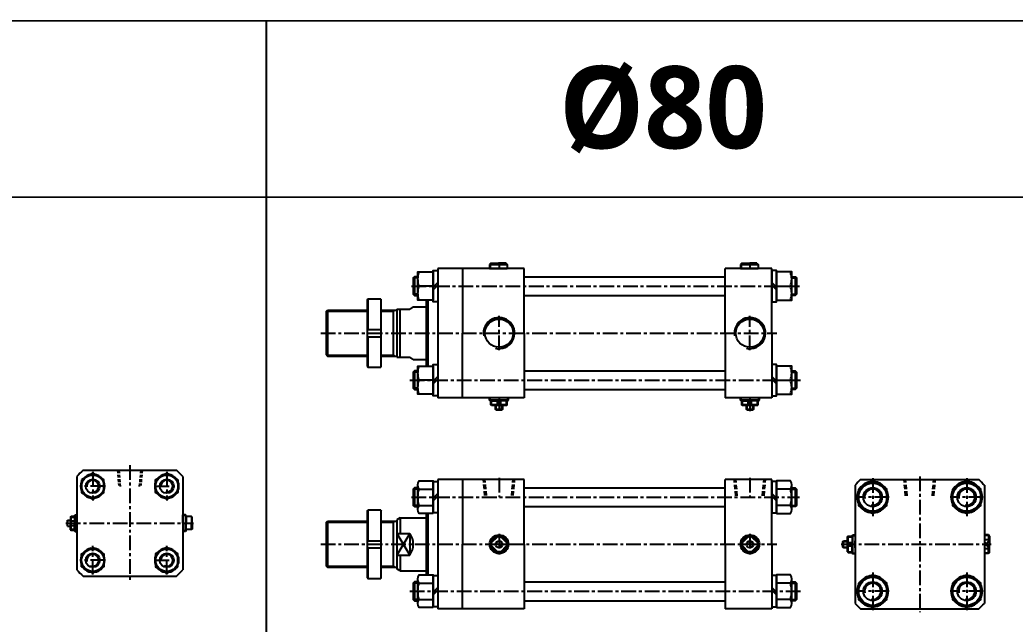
# Model space of a CAD drawing. Extents: x -819 to 29893, y -8942 to 9886.
# Drawn here: x 1827 to 2674, y 2297 to 2811 of the extents above; entities that cross this region are included whole.
import ezdxf

# ---------------------------------------------------------------- set-up
doc = ezdxf.new("R2010")
doc.units = 0
doc.header["$LTSCALE"] = 10
doc.header["$MEASUREMENT"] = 0
doc.linetypes.add('CENTER', pattern=[2, 1.25, -0.25, 0.25, -0.25])
doc.linetypes.add('HIDDEN', pattern=[0.375, 0.25, -0.125])
doc.layers.get('0').update_dxf_attribs({"linetype": 'CONTINUOUS'})
doc.layers.add('ML', color=7, linetype='CONTINUOUS')
doc.styles.add('문자', font='romans.shx')

msp = doc.modelspace()

# ---------------------------------------------------------------- linework, layer by layer
at = {"layer": 'ML'}
for p, q in [((2227.9, 2604.1), (2226.9, 2603.1)), ((2226.9, 2603.1), (2226.9, 2599.6)), ((2226.9, 2603.1), (2241.9, 2603.1)), ((2227.9, 2604.1), (2234.9, 2604.1)), ((2240.9, 2604.1), (2234.9, 2604.1)), ((2240.9, 2604.1), (2241.9, 2603.1)), ((2241.9, 2603.1), (2241.9, 2599.6)), ((2441.4, 2604.1), (2440.4, 2603.1)), ((2440.4, 2603.1), (2440.4, 2599.6)), ((2440.4, 2603.1), (2455.4, 2603.1)), ((2441.4, 2604.1), (2448.4, 2604.1)), ((2454.4, 2604.1), (2448.4, 2604.1)), ((2454.4, 2604.1), (2455.4, 2603.1)), ((2455.4, 2603.1), (2455.4, 2599.6)), ((2162.98, 2592.6), (2162.98, 2576.6)), ((2182.9, 2599.6), (2182.9, 2489.6)), ((2203.9, 2599.6), (2182.9, 2599.6)), ((2226.9, 2599.6), (2241.9, 2599.6)), ((2440.4, 2599.6), (2455.4, 2599.6)), ((2486.82, 2592.6), (2486.82, 2576.6)), ((2178.9, 2584.6), (2166.97, 2584.6)), ((2178.9, 2583.73), (2182.9, 2587.73)), ((2178.9, 2581.47), (2182.9, 2585.47)), ((2470.9, 2583.73), (2466.9, 2587.73)), ((2470.9, 2581.47), (2466.9, 2585.47)), ((2470.9, 2584.6), (2482.83, 2584.6)), ((2122.74, 2573.1), (2123.24, 2573.6)), ((2122.74, 2573.1), (2122.74, 2516.1)), ((2123.24, 2573.6), (2123.24, 2547.6)), ((2134.24, 2573.6), (2123.24, 2573.6)), ((2134.24, 2573.6), (2134.24, 2547.6)), ((2134.24, 2573.6), (2134.74, 2573.1)), ((2134.74, 2516.1), (2134.74, 2573.1)), ((2161.9, 2567.1), (2158.9, 2565.1)), ((2172.9, 2572.6), (2172.9, 2516.6)), ((2174.4, 2572.6), (2174.4, 2516.6)), ((2087.9, 2563.1), (2088.9, 2564.1)), ((2087.9, 2563.1), (2087.9, 2526.1)), ((2088.9, 2564.1), (2088.9, 2525.1)), ((2144.9, 2564.1), (2144.9, 2525.1)), ((2147.9, 2565.1), (2147.9, 2524.1)), ((2150.9, 2524.1), (2150.9, 2565.1)), ((2122.74, 2547.6), (2134.74, 2547.6)), ((2122.74, 2541.6), (2134.74, 2541.6)), ((2123.24, 2541.6), (2123.24, 2515.6)), ((2134.24, 2541.6), (2134.24, 2515.6)), ((2087.9, 2526.1), (2088.9, 2525.1)), ((2161.9, 2522.1), (2158.9, 2524.1)), ((2122.74, 2516.1), (2123.24, 2515.6)), ((2123.24, 2515.6), (2134.24, 2515.6)), ((2134.24, 2515.6), (2134.74, 2516.1)), ((2162.98, 2512.6), (2162.98, 2496.6)), ((2178.9, 2503.73), (2182.9, 2507.73)), ((2470.9, 2503.73), (2466.9, 2507.73)), ((2486.82, 2512.6), (2486.82, 2496.6)), ((2178.9, 2504.6), (2166.97, 2504.6)), ((2178.9, 2501.47), (2182.9, 2505.47)), ((2470.9, 2501.47), (2466.9, 2505.47)), ((2470.9, 2504.6), (2482.83, 2504.6)), ((2203.9, 2489.6), (2182.9, 2489.6)), ((2226.9, 2487.6), (2226.9, 2489.6)), ((2227.4, 2487.1), (2226.9, 2487.6)), ((2242.9, 2487.6), (2226.9, 2487.6)), ((2227.4, 2487.1), (2234.9, 2487.1)), ((2227.9, 2483.6), (2227.9, 2487.1)), ((2228.4, 2483.1), (2227.9, 2483.6)), ((2241.9, 2483.6), (2227.9, 2483.6)), ((2234.9, 2483.1), (2228.4, 2483.1)), ((2228.56, 2483.6), (2228.56, 2487.1)), ((2237.9, 2489.6), (2231.9, 2489.6)), ((2231.9, 2479.64), (2231.9, 2483.1)), ((2233.46, 2483.6), (2233.46, 2487.1)), ((2242.4, 2487.1), (2234.9, 2487.1)), ((2241.4, 2483.1), (2234.9, 2483.1)), ((2236.34, 2483.6), (2236.34, 2487.1)), ((2237.9, 2483.1), (2237.9, 2479.64)), ((2241.24, 2483.6), (2241.24, 2487.1)), ((2241.4, 2483.1), (2241.9, 2483.6)), ((2241.9, 2483.6), (2241.9, 2487.1)), ((2242.4, 2487.1), (2242.9, 2487.6)), ((2242.9, 2487.6), (2242.9, 2489.6)), ((2440.4, 2487.6), (2440.4, 2489.6)), ((2440.9, 2487.1), (2440.4, 2487.6)), ((2456.4, 2487.6), (2440.4, 2487.6)), ((2440.9, 2487.1), (2448.4, 2487.1)), ((2441.4, 2483.6), (2441.4, 2487.1)), ((2441.9, 2483.1), (2441.4, 2483.6)), ((2455.4, 2483.6), (2441.4, 2483.6)), ((2448.4, 2483.1), (2441.9, 2483.1)), ((2442.06, 2483.6), (2442.06, 2487.1)), ((2451.4, 2489.6), (2445.4, 2489.6)), ((2445.4, 2479.64), (2445.4, 2483.1)), ((2446.96, 2483.6), (2446.96, 2487.1)), ((2455.9, 2487.1), (2448.4, 2487.1)), ((2454.9, 2483.1), (2448.4, 2483.1)), ((2449.84, 2483.6), (2449.84, 2487.1)), ((2451.4, 2483.1), (2451.4, 2479.64)), ((2454.74, 2483.6), (2454.74, 2487.1)), ((2454.9, 2483.1), (2455.4, 2483.6)), ((2455.4, 2483.6), (2455.4, 2487.1)), ((2455.9, 2487.1), (2456.4, 2487.6)), ((2456.4, 2487.6), (2456.4, 2489.6)), ((2237.9, 2479.64), (2231.9, 2479.64)), ((2232.44, 2479.1), (2231.9, 2479.64)), ((2237.36, 2479.1), (2232.44, 2479.1)), ((2237.9, 2479.64), (2237.36, 2479.1)), ((2451.4, 2479.64), (2445.4, 2479.64)), ((2445.94, 2479.1), (2445.4, 2479.64)), ((2450.86, 2479.1), (2445.94, 2479.1)), ((2451.4, 2479.64), (2450.86, 2479.1)), ((1875.7, 2422.67), (1875.7, 2343.3)), ((1881.01, 2427.98), (1960.38, 2427.98)), ((1965.7, 2422.67), (1965.7, 2343.3)), ((2165.9, 2394.71), (2165.9, 2415.49)), ((2203.9, 2420.1), (2182.9, 2420.1)), ((2182.9, 2420.1), (2182.9, 2310.1)), ((2483.9, 2394.71), (2483.9, 2415.49)), ((2537.85, 2415.35), (2537.85, 2314.85)), ((2542.6, 2420.1), (2643.1, 2420.1)), ((2647.85, 2415.35), (2647.85, 2314.85)), ((2162.98, 2413.1), (2162.98, 2397.1)), ((2166.97, 2412.03), (2178.9, 2412.03)), ((2178.9, 2404.23), (2182.9, 2408.23)), ((2178.9, 2401.97), (2182.9, 2405.97)), ((2470.9, 2404.23), (2466.9, 2408.23)), ((2470.9, 2401.97), (2466.9, 2405.97)), ((2482.83, 2412.03), (2470.9, 2412.03)), ((2486.82, 2413.1), (2486.82, 2397.1)), ((2166.97, 2398.17), (2178.9, 2398.17)), ((2482.83, 2398.17), (2470.9, 2398.17)), ((1870.2, 2388.48), (1870.7, 2388.98)), ((1870.2, 2388.48), (1870.2, 2382.98)), ((1870.7, 2388.98), (1873.7, 2388.98)), ((1870.7, 2376.98), (1870.7, 2388.98)), ((1870.7, 2388.14), (1873.7, 2388.14)), ((1873.7, 2389.48), (1874.2, 2389.98)), ((1873.7, 2389.48), (1873.7, 2382.98)), ((1874.2, 2389.98), (1875.7, 2389.98)), ((1874.2, 2375.98), (1874.2, 2389.98)), ((1875.7, 2376.98), (1875.7, 2388.98)), ((1875.7, 2376.98), (1875.7, 2388.98)), ((1968.2, 2390.06), (1965.7, 2390.06)), ((1965.7, 2383.06), (1965.7, 2390.06)), ((1965.7, 2388.48), (1965.7, 2377.48)), ((1968.7, 2389.56), (1968.2, 2390.06)), ((1968.2, 2390.06), (1968.2, 2383.06)), ((1968.7, 2389.56), (1968.7, 2383.06)), ((1973.2, 2388.56), (1968.7, 2388.56)), ((1973.7, 2388.06), (1973.2, 2388.56)), ((1973.2, 2388.56), (1973.2, 2383.06)), ((1973.7, 2383.06), (1973.7, 2388.06)), ((2122.74, 2393.6), (2123.24, 2394.1)), ((2122.74, 2393.6), (2122.74, 2336.6)), ((2134.24, 2394.1), (2123.24, 2394.1)), ((2123.24, 2394.1), (2123.24, 2368.1)), ((2134.24, 2394.1), (2134.74, 2393.6)), ((2134.24, 2394.1), (2134.24, 2368.1)), ((2134.74, 2336.6), (2134.74, 2393.6)), ((2172.9, 2391.24), (2172.9, 2338.96)), ((2174.4, 2391.24), (2174.4, 2338.96)), ((1867.7, 2385.36), (1867.82, 2385.48)), ((1867.7, 2380.61), (1867.7, 2385.36)), ((1867.7, 2380.61), (1867.82, 2380.48)), ((1867.82, 2385.48), (1870.2, 2385.48)), ((1867.82, 2380.48), (1867.82, 2385.48)), ((1867.82, 2380.48), (1870.2, 2380.48)), ((1870.2, 2377.48), (1870.2, 2382.98)), ((1870.7, 2384.9), (1873.7, 2384.9)), ((1870.7, 2381.07), (1873.7, 2381.07)), ((1873.7, 2376.48), (1873.7, 2382.98)), ((1875.7, 2380.48), (1875.7, 2385.48)), ((1875.7, 2380.48), (1875.7, 2385.48)), ((1965.7, 2383.06), (1965.7, 2376.06)), ((1968.2, 2376.06), (1968.2, 2383.06)), ((1968.7, 2376.56), (1968.7, 2383.06)), ((1973.2, 2377.56), (1973.2, 2383.06)), ((1973.7, 2383.06), (1973.7, 2378.06)), ((2087.9, 2383.6), (2088.9, 2384.6)), ((2087.9, 2383.6), (2087.9, 2346.6)), ((2088.9, 2384.6), (2088.9, 2345.6)), ((2144.9, 2384.6), (2144.9, 2345.6)), ((2150.9, 2387.6), (2147.9, 2385.87)), ((2147.9, 2385.87), (2147.9, 2344.33)), ((2150.9, 2387.6), (2150.9, 2374.37)), ((1870.2, 2377.48), (1870.7, 2376.98)), ((1870.7, 2377.83), (1873.7, 2377.83)), ((1870.7, 2376.98), (1873.7, 2376.98)), ((1873.7, 2376.48), (1874.2, 2375.98)), ((1874.2, 2375.98), (1875.7, 2375.98)), ((1968.2, 2376.06), (1965.7, 2376.06)), ((1968.7, 2376.56), (1968.2, 2376.06)), ((1973.2, 2377.56), (1968.7, 2377.56)), ((1973.7, 2378.06), (1973.2, 2377.56)), ((2147.9, 2374.37), (2158.9, 2374.37)), ((2158.9, 2374.37), (2158.9, 2355.83)), ((2228.56, 2366.54), (2233.46, 2371.44)), ((2236.34, 2371.44), (2241.24, 2366.54)), ((2442.06, 2366.54), (2446.96, 2371.44)), ((2449.84, 2371.44), (2454.74, 2366.54)), ((2531.35, 2371.6), (2531.85, 2372.1)), ((2531.35, 2365.1), (2531.35, 2371.6)), ((2531.85, 2372.1), (2535.35, 2372.1)), ((2531.85, 2358.1), (2531.85, 2372.1)), ((2531.85, 2371.44), (2535.35, 2371.44)), ((2535.35, 2372.6), (2535.85, 2373.1)), ((2535.35, 2372.6), (2535.35, 2365.1)), ((2535.85, 2373.1), (2537.85, 2373.1)), ((2535.85, 2357.1), (2535.85, 2373.1)), ((2651.35, 2373.1), (2647.85, 2373.1)), ((2647.85, 2373.1), (2647.85, 2357.1)), ((2652.35, 2372.1), (2651.35, 2373.1)), ((2651.35, 2373.1), (2651.35, 2368.97)), ((2652.35, 2372.1), (2652.35, 2365.1)), ((2122.74, 2368.1), (2134.74, 2368.1)), ((2228.56, 2363.66), (2233.46, 2358.76)), ((2236.34, 2358.76), (2241.24, 2363.66)), ((2442.06, 2363.66), (2446.96, 2358.76)), ((2449.84, 2358.76), (2454.74, 2363.66)), ((2527.35, 2367.56), (2527.89, 2368.1)), ((2527.35, 2362.64), (2527.35, 2367.56)), ((2527.89, 2362.1), (2527.35, 2362.64)), ((2527.89, 2362.1), (2527.89, 2368.1)), ((2527.89, 2368.1), (2531.35, 2368.1)), ((2531.35, 2358.6), (2531.35, 2365.1)), ((2531.85, 2366.54), (2535.35, 2366.54)), ((2531.85, 2363.66), (2535.35, 2363.66)), ((2535.35, 2357.6), (2535.35, 2365.1)), ((2537.85, 2362.1), (2537.85, 2368.1)), ((2652.35, 2368.97), (2647.85, 2368.97)), ((2652.35, 2358.1), (2652.35, 2365.1)), ((2122.74, 2362.1), (2134.74, 2362.1)), ((2123.24, 2362.1), (2123.24, 2336.1)), ((2134.24, 2362.1), (2134.24, 2336.1)), ((2147.9, 2355.83), (2158.9, 2355.83)), ((2150.9, 2355.83), (2150.9, 2342.6)), ((2531.35, 2362.1), (2527.89, 2362.1)), ((2531.35, 2358.6), (2531.85, 2358.1)), ((2531.85, 2358.76), (2535.35, 2358.76)), ((2531.85, 2358.1), (2535.35, 2358.1)), ((2535.35, 2357.6), (2535.85, 2357.1)), ((2535.85, 2357.1), (2537.85, 2357.1)), ((2652.35, 2361.23), (2647.85, 2361.23)), ((2651.35, 2357.1), (2647.85, 2357.1)), ((2651.35, 2357.1), (2651.35, 2361.23)), ((2652.35, 2358.1), (2651.35, 2357.1)), ((2087.9, 2346.6), (2088.9, 2345.6)), ((1881.01, 2337.98), (1960.38, 2337.98)), ((2150.9, 2342.6), (2147.9, 2344.33)), ((2122.74, 2336.6), (2123.24, 2336.1)), ((2123.24, 2336.1), (2134.24, 2336.1)), ((2134.24, 2336.1), (2134.74, 2336.6)), ((2162.98, 2333.1), (2162.98, 2317.1)), ((2165.9, 2314.71), (2165.9, 2335.49)), ((2166.97, 2332.03), (2178.9, 2332.03)), ((2482.83, 2332.03), (2470.9, 2332.03)), ((2483.9, 2314.71), (2483.9, 2335.49)), ((2486.82, 2333.1), (2486.82, 2317.1)), ((2178.9, 2324.23), (2182.9, 2328.23)), ((2178.9, 2321.97), (2182.9, 2325.97)), ((2470.9, 2324.23), (2466.9, 2328.23)), ((2470.9, 2321.97), (2466.9, 2325.97)), ((2166.97, 2318.17), (2178.9, 2318.17)), ((2482.83, 2318.17), (2470.9, 2318.17)), ((2203.9, 2310.1), (2182.9, 2310.1)), ((2542.6, 2310.1), (2643.1, 2310.1))]:
    msp.add_line(p, q, dxfattribs=at)
at = {"layer": 'ML', "color": 2}
for p, q in [((2227.4, 2603.6), (2227.4, 2599.6)), ((2440.9, 2603.6), (2440.9, 2599.6)), ((2165.9, 2591.52), (2161.9, 2591.52)), ((2483.9, 2591.52), (2487.9, 2591.52)), ((2165.9, 2577.69), (2161.9, 2577.69)), ((2483.9, 2577.69), (2487.9, 2577.69)), ((2144.9, 2563.35), (2146.2, 2564.1)), ((2144.9, 2525.85), (2146.2, 2525.1)), ((2165.9, 2511.52), (2161.9, 2511.52)), ((2483.9, 2511.52), (2487.9, 2511.52)), ((2165.9, 2497.69), (2161.9, 2497.69)), ((2483.9, 2497.69), (2487.9, 2497.69)), ((2227.4, 2487.1), (2227.4, 2489.6)), ((2232.44, 2479.1), (2232.44, 2483.1)), ((2237.36, 2479.1), (2237.36, 2483.1)), ((2242.4, 2487.1), (2242.4, 2489.6)), ((2440.9, 2487.1), (2440.9, 2489.6)), ((2445.94, 2479.1), (2445.94, 2483.1)), ((2450.86, 2479.1), (2450.86, 2483.1)), ((2455.9, 2487.1), (2455.9, 2489.6)), ((2165.9, 2412.02), (2161.9, 2412.02)), ((2483.9, 2412.02), (2487.9, 2412.02)), ((2165.9, 2398.18), (2161.9, 2398.18)), ((2483.9, 2398.18), (2487.9, 2398.18)), ((1873.7, 2389.48), (1875.7, 2389.48)), ((1968.7, 2389.56), (1965.7, 2389.56)), ((1867.7, 2385.36), (1870.2, 2385.36)), ((1867.7, 2380.61), (1870.2, 2380.61)), ((2144.9, 2383.85), (2146.2, 2384.6)), ((1873.7, 2376.48), (1875.7, 2376.48)), ((1968.7, 2376.56), (1965.7, 2376.56)), ((2158.9, 2374.37), (2147.9, 2355.83)), ((2147.9, 2374.37), (2158.9, 2355.83)), ((2535.35, 2372.6), (2537.85, 2372.6)), ((2651.85, 2372.6), (2647.85, 2372.6)), ((2527.35, 2367.56), (2531.35, 2367.56)), ((2527.35, 2362.64), (2531.35, 2362.64)), ((2649.35, 2365.1), (2647.85, 2367.04)), ((2649.35, 2365.1), (2647.85, 2363.16)), ((2649.35, 2365.1), (2652.35, 2368.97)), ((2649.35, 2365.1), (2652.35, 2361.23)), ((2535.35, 2357.6), (2537.85, 2357.6)), ((2651.85, 2357.6), (2647.85, 2357.6)), ((2144.9, 2346.35), (2146.2, 2345.6)), ((2165.9, 2332.02), (2161.9, 2332.02)), ((2483.9, 2332.02), (2487.9, 2332.02)), ((2165.9, 2318.18), (2161.9, 2318.18)), ((2483.9, 2318.18), (2487.9, 2318.18))]:
    msp.add_line(p, q, dxfattribs=at)
at = {"layer": 'ML', "color": 1, "linetype": 'CENTER'}
for p, q in [((2234.9, 2604.83), (2234.9, 2598.85)), ((2448.4, 2604.72), (2448.4, 2598.85)), ((2160.39, 2584.6), (2490.63, 2584.6)), ((2234.9, 2530.03), (2234.9, 2559.18)), ((2448.4, 2530.03), (2448.4, 2559.18)), ((2083.16, 2544.6), (2471.29, 2544.6)), ((2158.96, 2504.6), (2493.06, 2504.6)), ((2234.9, 2490.5), (2234.9, 2478.6)), ((2448.4, 2490.5), (2448.4, 2478.16)), ((1920.7, 2432.48), (1920.7, 2333.48)), ((1889.2, 2426.65), (1889.2, 2402.32)), ((1952.2, 2426.65), (1952.2, 2402.32)), ((2592.85, 2422.85), (2592.85, 2307.35)), ((1899.75, 2414.48), (1878.65, 2414.48)), ((1941.65, 2414.48), (1962.75, 2414.48)), ((2234.9, 2421.5), (2234.9, 2405.09)), ((2448.4, 2421.47), (2448.4, 2404.16)), ((2552.85, 2421.21), (2552.85, 2388.99)), ((2632.85, 2421.21), (2632.85, 2388.99)), ((2160.39, 2405.1), (2490.63, 2405.1)), ((2566.81, 2405.1), (2538.88, 2405.1)), ((2646.81, 2405.1), (2618.88, 2405.1)), ((1866.33, 2382.98), (1975.01, 2382.98)), ((2234.9, 2373.9), (2234.9, 2356.3)), ((2448.4, 2373.9), (2448.4, 2356.3)), ((1889.2, 2339.32), (1889.2, 2363.65)), ((1952.2, 2339.32), (1952.2, 2363.65)), ((2083.16, 2365.1), (2471.29, 2365.1)), ((2226.1, 2365.1), (2243.7, 2365.1)), ((2439.6, 2365.1), (2457.2, 2365.1)), ((2525.96, 2365.1), (2653.79, 2365.1)), ((1899.75, 2351.48), (1878.65, 2351.48)), ((1941.65, 2351.48), (1962.75, 2351.48)), ((2552.85, 2341.21), (2552.85, 2308.99)), ((2632.85, 2341.21), (2632.85, 2308.99)), ((2158.96, 2325.1), (2493.06, 2325.1)), ((2566.81, 2325.1), (2538.88, 2325.1)), ((2646.81, 2325.1), (2618.88, 2325.1))]:
    msp.add_line(p, q, dxfattribs=at)
at = {"layer": 'ML', "color": 7}
for p, q in [((2256.4, 2599.6), (2203.9, 2599.6)), ((2203.9, 2599.6), (2203.9, 2544.6)), ((2256.4, 2544.6), (2256.4, 2599.6)), ((2466.9, 2599.6), (2427.4, 2599.6)), ((2427.4, 2544.6), (2427.4, 2599.6)), ((2466.9, 2544.6), (2466.9, 2599.6)), ((2203.9, 2489.6), (2203.9, 2544.6)), ((2256.4, 2544.6), (2256.4, 2489.6)), ((2427.4, 2544.6), (2427.4, 2489.6)), ((2466.9, 2544.6), (2466.9, 2489.6)), ((2256.4, 2489.6), (2203.9, 2489.6)), ((2466.9, 2489.6), (2427.4, 2489.6)), ((2256.4, 2420.1), (2203.9, 2420.1)), ((2203.9, 2420.1), (2203.9, 2365.1)), ((2256.4, 2365.1), (2256.4, 2420.1)), ((2466.9, 2420.1), (2427.4, 2420.1)), ((2427.4, 2365.1), (2427.4, 2420.1)), ((2466.9, 2365.1), (2466.9, 2420.1)), ((2203.9, 2310.1), (2203.9, 2365.1)), ((2256.4, 2365.1), (2256.4, 2310.1)), ((2427.4, 2365.1), (2427.4, 2310.1)), ((2466.9, 2365.1), (2466.9, 2310.1)), ((2256.4, 2310.1), (2203.9, 2310.1)), ((2466.9, 2310.1), (2427.4, 2310.1))]:
    msp.add_line(p, q, dxfattribs=at)
at = {"layer": 'ML', "color": 7, "linetype": 'Continuous'}
for p, q in [((2256.4, 2592.6), (2427.4, 2592.6)), ((2256.4, 2576.6), (2427.4, 2576.6)), ((2161.9, 2567.1), (2172.9, 2567.1)), ((2088.9, 2564.1), (2122.74, 2564.1)), ((2134.74, 2564.1), (2147.9, 2564.1)), ((2147.9, 2565.1), (2158.9, 2565.1)), ((2088.9, 2525.1), (2122.74, 2525.1)), ((2134.74, 2525.1), (2147.9, 2525.1)), ((2147.9, 2524.1), (2158.9, 2524.1)), ((2161.9, 2522.1), (2172.9, 2522.1)), ((2256.4, 2512.6), (2427.4, 2512.6)), ((2256.4, 2496.6), (2427.4, 2496.6)), ((2256.4, 2413.1), (2427.4, 2413.1)), ((2256.4, 2397.1), (2427.4, 2397.1)), ((2088.9, 2384.6), (2122.74, 2384.6)), ((2134.74, 2384.6), (2147.9, 2384.6)), ((2150.9, 2387.6), (2172.9, 2387.6)), ((2088.9, 2345.6), (2122.74, 2345.6)), ((2134.74, 2345.6), (2147.9, 2345.6)), ((2150.9, 2342.6), (2172.9, 2342.6)), ((2256.4, 2333.1), (2427.4, 2333.1)), ((2256.4, 2317.1), (2427.4, 2317.1))]:
    msp.add_line(p, q, dxfattribs=at)
at = {"layer": 'ML', "color": 2, "linetype": 'Continuous'}
for p, q in [((2088.15, 2563.35), (2122.74, 2563.35)), ((2134.74, 2563.35), (2144.9, 2563.35)), ((2088.15, 2525.85), (2122.74, 2525.85)), ((2134.74, 2525.85), (2144.9, 2525.85)), ((2088.15, 2383.85), (2122.74, 2383.85)), ((2134.74, 2383.85), (2144.9, 2383.85)), ((2088.15, 2346.35), (2122.74, 2346.35)), ((2134.74, 2346.35), (2144.9, 2346.35))]:
    msp.add_line(p, q, dxfattribs=at)
at = {"layer": 'ML', "color": 6, "linetype": 'HIDDEN'}
for p, q in [((1910.22, 2427.98), (1911.34, 2415.14)), ((1911.38, 2427.98), (1912.61, 2413.98)), ((1930.01, 2427.98), (1928.79, 2413.98)), ((1931.17, 2427.98), (1930.05, 2415.14))]:
    msp.add_line(p, q, dxfattribs=at)
at = {"layer": 'ML', "color": 6, "linetype": 'HIDDEN', "ltscale": 1.5}
for p, q in [((2222.9, 2406.44), (2221.65, 2420.1)), ((2224.15, 2406.44), (2222.9, 2420.1)), ((2245.65, 2406.44), (2246.9, 2420.1)), ((2246.9, 2406.44), (2248.15, 2420.1)), ((2436.4, 2406.41), (2435.15, 2420.07)), ((2437.65, 2406.41), (2436.4, 2420.07)), ((2459.15, 2406.41), (2460.4, 2420.07)), ((2460.4, 2406.41), (2461.65, 2420.07)), ((2580.85, 2406.41), (2579.6, 2420.07)), ((2582.1, 2406.41), (2580.85, 2420.07)), ((2603.6, 2406.41), (2604.85, 2420.07)), ((2604.85, 2406.41), (2606.1, 2420.07))]:
    msp.add_line(p, q, dxfattribs=at)
at = {"layer": 'ML', "const_width": 1.5}
for points in [[(4304.6, 2660.18), (4304.6, 2810.18), (150, 2810.18)], [(2036.9, 2660.18), (2036.9, 2810.18)], [(1366.43, 2660.18), (2036.9, 2660.18), (2036.9, 1799.5)], [(2036.9, 2660.18), (2722.1, 2660.18), (2722.1, 1799.5)]]:
    msp.add_lwpolyline(points, dxfattribs=at)
at = {"layer": 'ML'}
for points in [[(2165.9, 2592.6), (2162.98, 2592.6), (2161.9, 2591.52), (2161.9, 2577.69), (2162.98, 2576.6), (2165.9, 2576.6)], [(2182.9, 2597.9), (2182.9, 2571.3), (2178.9, 2571.3), (2178.9, 2597.9), (2182.9, 2597.9)], [(2466.9, 2597.9), (2466.9, 2571.3), (2470.9, 2571.3), (2470.9, 2597.9), (2466.9, 2597.9)], [(2483.9, 2592.6), (2486.82, 2592.6), (2487.9, 2591.52), (2487.9, 2577.69), (2486.82, 2576.6), (2483.9, 2576.6)], [(2182.9, 2517.9), (2182.9, 2491.3), (2178.9, 2491.3), (2178.9, 2517.9), (2182.9, 2517.9)], [(2466.9, 2517.9), (2466.9, 2491.3), (2470.9, 2491.3), (2470.9, 2517.9), (2466.9, 2517.9)], [(2165.9, 2512.6), (2162.98, 2512.6), (2161.9, 2511.52), (2161.9, 2497.69), (2162.98, 2496.6), (2165.9, 2496.6)], [(2483.9, 2512.6), (2486.82, 2512.6), (2487.9, 2511.52), (2487.9, 2497.69), (2486.82, 2496.6), (2483.9, 2496.6)], [(1879.7, 2419.97), (1879.7, 2409), (1889.2, 2403.51), (1898.7, 2409), (1898.7, 2419.97), (1889.2, 2425.45), (1879.7, 2419.97)], [(1961.7, 2419.97), (1961.7, 2409), (1952.2, 2403.51), (1942.7, 2409), (1942.7, 2419.97), (1952.2, 2425.45), (1961.7, 2419.97)], [(2182.9, 2418.4), (2182.9, 2391.8), (2178.9, 2391.8), (2178.9, 2418.4), (2182.9, 2418.4)], [(2466.9, 2418.4), (2466.9, 2391.8), (2470.9, 2391.8), (2470.9, 2418.4), (2466.9, 2418.4)], [(2540.85, 2412.03), (2540.85, 2398.17), (2552.85, 2391.24), (2564.85, 2398.17), (2564.85, 2412.03), (2552.85, 2418.96), (2540.85, 2412.03)], [(2620.85, 2412.03), (2620.85, 2398.17), (2632.85, 2391.24), (2644.85, 2398.17), (2644.85, 2412.03), (2632.85, 2418.96), (2620.85, 2412.03)], [(2165.9, 2413.1), (2162.98, 2413.1), (2161.9, 2412.02), (2161.9, 2398.18), (2162.98, 2397.1), (2165.9, 2397.1)], [(2483.9, 2413.1), (2486.82, 2413.1), (2487.9, 2412.02), (2487.9, 2398.18), (2486.82, 2397.1), (2483.9, 2397.1)], [(1879.7, 2346), (1879.7, 2356.97), (1889.2, 2362.45), (1898.7, 2356.97), (1898.7, 2346), (1889.2, 2340.51), (1879.7, 2346)], [(1961.7, 2346), (1961.7, 2356.97), (1952.2, 2362.45), (1942.7, 2356.97), (1942.7, 2346), (1952.2, 2340.51), (1961.7, 2346)], [(2182.9, 2338.4), (2182.9, 2311.8), (2178.9, 2311.8), (2178.9, 2338.4), (2182.9, 2338.4)], [(2466.9, 2338.4), (2466.9, 2311.8), (2470.9, 2311.8), (2470.9, 2338.4), (2466.9, 2338.4)], [(2540.85, 2332.03), (2540.85, 2318.17), (2552.85, 2311.24), (2564.85, 2318.17), (2564.85, 2332.03), (2552.85, 2338.96), (2540.85, 2332.03)], [(2620.85, 2332.03), (2620.85, 2318.17), (2632.85, 2311.24), (2644.85, 2318.17), (2644.85, 2332.03), (2632.85, 2338.96), (2620.85, 2332.03)], [(2165.9, 2333.1), (2162.98, 2333.1), (2161.9, 2332.02), (2161.9, 2318.18), (2162.98, 2317.1), (2165.9, 2317.1)], [(2483.9, 2333.1), (2486.82, 2333.1), (2487.9, 2332.02), (2487.9, 2318.18), (2486.82, 2317.1), (2483.9, 2317.1)]]:
    msp.add_lwpolyline(points, dxfattribs=at)
for points in [[(2166.97, 2572.6, -0.178633), (2166.97, 2584.6, -0.178633), (2166.97, 2596.6)], [(2482.83, 2572.6, 0.178633), (2482.83, 2584.6, 0.178633), (2482.83, 2596.6)], [(2166.97, 2492.6, -0.178633), (2166.97, 2504.6, -0.178633), (2166.97, 2516.6)], [(2482.83, 2492.6, 0.178633), (2482.83, 2504.6, 0.178633), (2482.83, 2516.6)], [(2178.9, 2391.24), (2166.97, 2391.24, -0.309401), (2166.97, 2398.17, -0.154701), (2166.97, 2412.03, -0.309401), (2166.97, 2418.96), (2178.9, 2418.96), (2178.9, 2391.24)], [(2470.9, 2391.24), (2482.83, 2391.24, 0.309401), (2482.83, 2398.17, 0.154701), (2482.83, 2412.03, 0.309401), (2482.83, 2418.96), (2470.9, 2418.96), (2470.9, 2391.24)], [(2178.9, 2311.24), (2166.97, 2311.24, -0.309401), (2166.97, 2318.17, -0.154701), (2166.97, 2332.03, -0.309401), (2166.97, 2338.96), (2178.9, 2338.96), (2178.9, 2311.24)], [(2470.9, 2311.24), (2482.83, 2311.24, 0.309401), (2482.83, 2318.17, 0.154701), (2482.83, 2332.03, 0.309401), (2482.83, 2338.96), (2470.9, 2338.96), (2470.9, 2311.24)]]:
    msp.add_lwpolyline(points, format="xyb", dxfattribs=at)
for points in [[(2178.9, 2572.6), (2165.9, 2572.6), (2165.9, 2596.6), (2178.9, 2596.6)], [(2470.9, 2572.6), (2483.9, 2572.6), (2483.9, 2596.6), (2470.9, 2596.6)], [(2178.9, 2492.6), (2165.9, 2492.6), (2165.9, 2516.6), (2178.9, 2516.6)], [(2470.9, 2492.6), (2483.9, 2492.6), (2483.9, 2516.6), (2470.9, 2516.6)]]:
    msp.add_lwpolyline(points, close=True, dxfattribs=at)
for centre, radius in [((2234.9, 2544.6), 12), ((2448.4, 2544.6), 12), ((1889.2, 2414.48), 9.5), ((1952.2, 2414.48), 9.5), ((1889.2, 2414.48), 6), ((1952.2, 2414.48), 6), ((2552.85, 2405.1), 12), ((2632.85, 2405.1), 12), ((2552.85, 2405.1), 8), ((2632.85, 2405.1), 8), ((2234.9, 2365.1), 8), ((2234.9, 2365.1), 7), ((2234.9, 2365.1), 6.5), ((2448.4, 2365.1), 8), ((2448.4, 2365.1), 7), ((2448.4, 2365.1), 6.5), ((2234.9, 2365.1), 3), ((2448.4, 2365.1), 3), ((1889.2, 2351.48), 9.5), ((1889.2, 2351.48), 6), ((1952.2, 2351.48), 9.5), ((1952.2, 2351.48), 6), ((2552.85, 2325.1), 12), ((2552.85, 2325.1), 8), ((2632.85, 2325.1), 12), ((2632.85, 2325.1), 8)]:
    msp.add_circle(centre, radius, dxfattribs=at)
at = {"layer": 'ML', "color": 2}
for centre, radius, start, end in [((2234.9, 2544.6), 13.25, 256.74233, 190.09215), ((2448.4, 2544.6), 13.25, 256.74233, 190.09215), ((1889.2, 2414.48), 5.05, 256.38898, 187.3262), ((1952.2, 2414.48), 5.05, 256.36933, 189.91564), ((2552.85, 2405.1), 6.92, 258.39447, 189.73298), ((2632.85, 2405.1), 6.92, 258.39447, 189.73298), ((2234.9, 2365.1), 7.5, 265.87112, 183.97636), ((2448.4, 2365.1), 7.5, 265.87112, 183.97636), ((2234.9, 2365.1), 2.5, 255.98374, 187.80237), ((2448.4, 2365.1), 2.5, 255.98374, 187.80237), ((1889.2, 2351.48), 5.05, 247.86557, 190.39787), ((1952.2, 2351.48), 5.05, 243.92149, 190.10961), ((2552.85, 2325.1), 6.92, 258.39447, 189.73298), ((2632.85, 2325.1), 6.92, 258.39447, 189.73298)]:
    msp.add_arc(centre, radius, start, end, dxfattribs=at)
at = {"layer": 'ML'}
for centre, radius, start, end in [((1920.7, 2382.98), 60, 131.40962, 138.59038), ((1889.2, 2414.48), 10.3, 97.26914, 142.73086), ((1889.2, 2414.48), 10.3, 37.26914, 82.73086), ((1952.2, 2414.48), 10.3, 97.26914, 142.73086), ((1952.2, 2414.48), 10.3, 37.26914, 82.73086), ((1920.7, 2382.98), 60, 41.40962, 48.59038), ((1889.2, 2414.48), 10.3, 157.26914, 202.73086), ((1889.2, 2414.48), 10.3, 337.26914, 22.73086), ((1952.2, 2414.48), 10.3, 157.26914, 202.73086), ((1952.2, 2414.48), 10.3, 337.26914, 22.73086), ((2592.85, 2365.1), 74.5, 132.41702, 137.58298), ((2552.85, 2405.1), 13.3, 94.45616, 145.54384), ((2552.85, 2405.1), 13.3, 34.45616, 85.54384), ((2632.85, 2405.1), 13.3, 94.45616, 145.54384), ((2632.85, 2405.1), 13.3, 34.45616, 85.54384), ((2592.85, 2365.1), 74.5, 42.41702, 47.58298), ((1889.2, 2414.48), 10.3, 217.26914, 262.73086), ((1889.2, 2414.48), 10.3, 277.26914, 322.73086), ((1952.2, 2414.48), 10.3, 217.26914, 262.73086), ((1952.2, 2414.48), 10.3, 277.26914, 322.73086), ((2552.85, 2405.1), 13.3, 154.45616, 205.54384), ((2552.85, 2405.1), 13.3, 334.45616, 25.54384), ((2632.85, 2405.1), 13.3, 154.45616, 205.54384), ((2632.85, 2405.1), 13.3, 334.45616, 25.54384), ((2552.85, 2405.1), 13.3, 214.45616, 265.54384), ((2552.85, 2405.1), 13.3, 274.45616, 325.54384), ((2632.85, 2405.1), 13.3, 214.45616, 265.54384), ((2632.85, 2405.1), 13.3, 274.45616, 325.54384), ((2146.06, 2365.1), 15.83, 324.14739, 35.85261), ((1889.2, 2351.48), 10.3, 157.26914, 202.73086), ((1889.2, 2351.48), 10.3, 97.26914, 142.73086), ((1889.2, 2351.48), 10.3, 37.26914, 82.73086), ((1889.2, 2351.48), 10.3, 337.26914, 22.73086), ((1952.2, 2351.48), 10.3, 157.26914, 202.73086), ((1952.2, 2351.48), 10.3, 97.26914, 142.73086), ((1952.2, 2351.48), 10.3, 37.26914, 82.73086), ((1952.2, 2351.48), 10.3, 337.26914, 22.73086), ((1920.7, 2382.98), 60, 221.40962, 228.59038), ((1889.2, 2351.48), 10.3, 217.26914, 262.73086), ((1889.2, 2351.48), 10.3, 277.26914, 322.73086), ((1952.2, 2351.48), 10.3, 217.26914, 262.73086), ((1952.2, 2351.48), 10.3, 277.26914, 322.73086), ((1920.7, 2382.98), 60, 311.40962, 318.59038), ((2552.85, 2325.1), 13.3, 94.45616, 145.54384), ((2552.85, 2325.1), 13.3, 34.45616, 85.54384), ((2632.85, 2325.1), 13.3, 94.45616, 145.54384), ((2632.85, 2325.1), 13.3, 34.45616, 85.54384), ((2552.85, 2325.1), 13.3, 154.45616, 205.54384), ((2552.85, 2325.1), 13.3, 334.45616, 25.54384), ((2632.85, 2325.1), 13.3, 154.45616, 205.54384), ((2632.85, 2325.1), 13.3, 334.45616, 25.54384), ((2592.85, 2365.1), 74.5, 222.41702, 227.58298), ((2552.85, 2325.1), 13.3, 214.45616, 265.54384), ((2552.85, 2325.1), 13.3, 274.45616, 325.54384), ((2632.85, 2325.1), 13.3, 214.45616, 265.54384), ((2632.85, 2325.1), 13.3, 274.45616, 325.54384), ((2592.85, 2365.1), 74.5, 312.41702, 317.58298)]:
    msp.add_arc(centre, radius, start, end, dxfattribs=at)

# ---------------------------------------------------------------- texts
at = {"insert": (2285.93, 2771.68), "char_height": 70, "attachment_point": 1, "style": '문자'}
msp.add_mtext_dynamic_manual_height_columns('{\\fMalgun Gothic|b1|i0|c129|p50;%%C80}', width=124.5326, gutter_width=16, heights=[0], dxfattribs=at)

doc.saveas('drawing.dxf')
